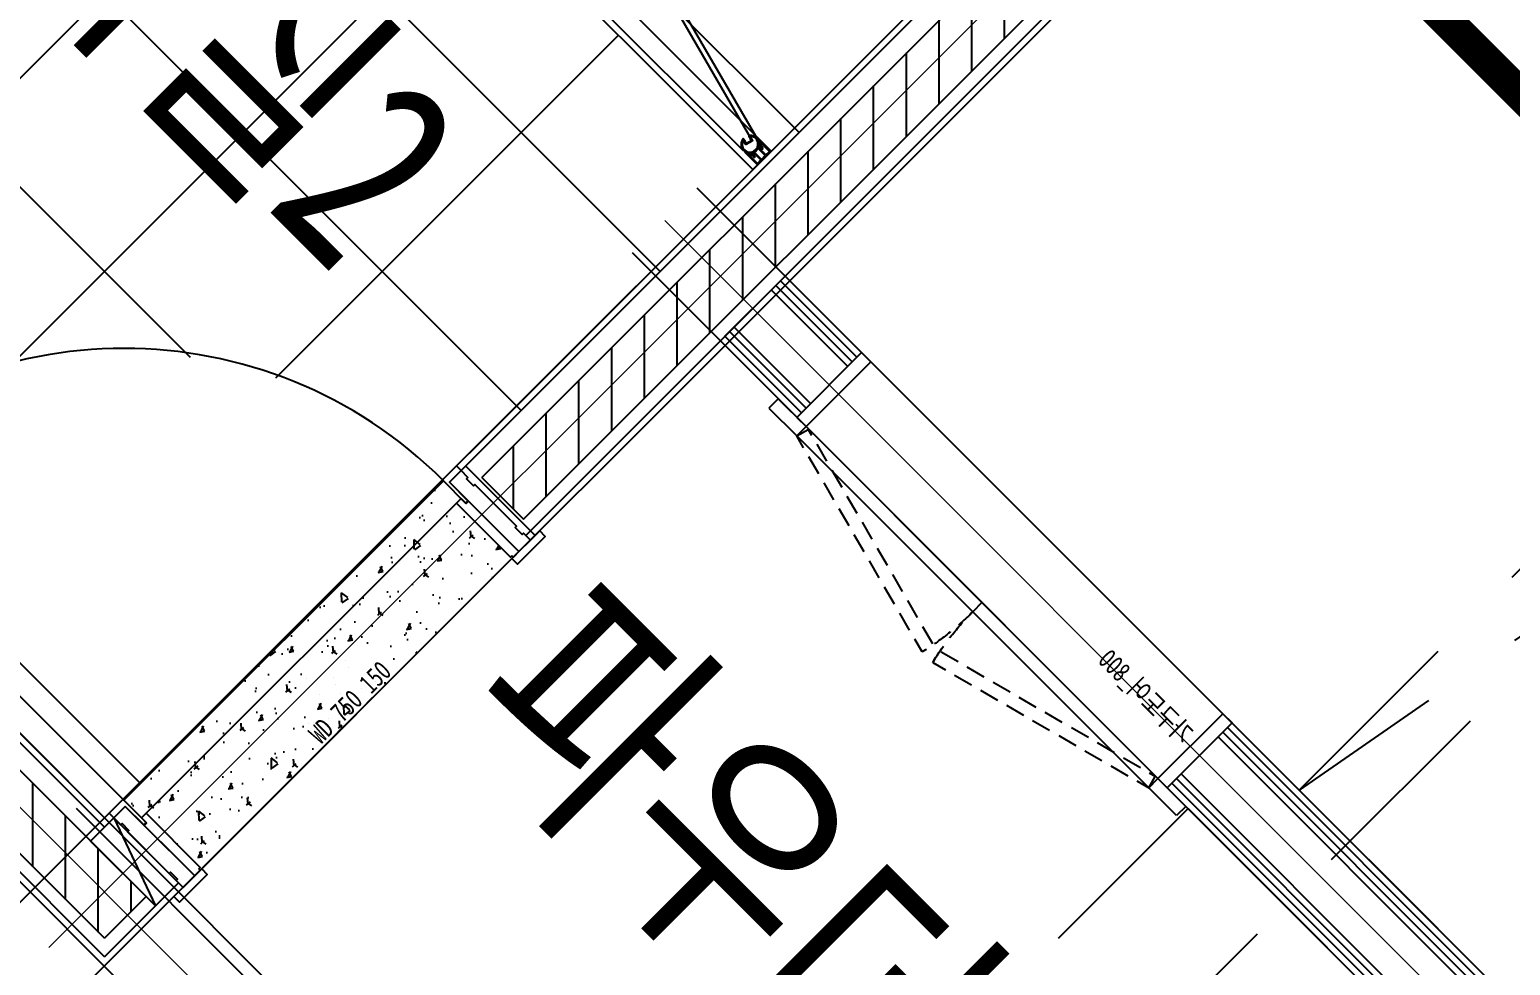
# Model space of a CAD drawing. Header units: millimetres. Extents: x 11101 to 63139, y 2659 to 57930.
# Drawn here: x 37270 to 39531, y 30693 to 32122 of the extents above; entities that cross this region are included whole.
import ezdxf
from ezdxf.enums import TextEntityAlignment as Align

# ---------------------------------------------------------------- set-up
doc = ezdxf.new("R2010")
doc.units = ezdxf.units.MM
doc.header["$LTSCALE"] = 100
doc.linetypes.add('U-59B_1(111-114D)$0$CEN', pattern=[62, 60, -1, 0, -1])
doc.linetypes.add('U-59B_1(111-114D)$0$HID', pattern=[2.3, 1.5, -0.8])
doc.layers.get('Defpoints').update_dxf_attribs({"color": 127})
for name, color, linetype in [('TEXT_실명', 3, 'Continuous'), ('U-59B_1(111-114D)$0$DOOR', 4, 'Continuous'), ('U-59B_1(111-114D)$0$DOOR_1', 1, 'Continuous'), ('U-59B_1(111-114D)$0$DOOR_2', 5, 'Continuous'), ('U-59B_1(111-114D)$0$FIN4', 6, 'Continuous'), ('U-59B_1(111-114D)$0$FUR', 4, 'Continuous'), ('U-59B_1(111-114D)$0$FUR-1', 9, 'U-59B_1(111-114D)$0$HID'), ('U-59B_1(111-114D)$0$FUR-R', 6, 'Continuous'), ('U-59B_1(111-114D)$0$HAT-1', 9, 'Continuous'), ('U-59B_1(111-114D)$0$INSHAT', 150, 'U-59B_1(111-114D)$0$HID'), ('U-59B_1(111-114D)$0$MC중심선', 8, 'U-59B_1(111-114D)$0$HID'), ('U-59B_1(111-114D)$0$TILE', 8, 'Continuous'), ('U-59B_1(111-114D)$0$WALL-2', 3, 'Continuous'), ('U-59B_1(111-114D)$0$WALL-3', 7, 'Continuous')]:
    doc.layers.add(name, color=color, linetype=linetype)
doc.layers.add('U-59B_1(111-114D)$0$CEN아파트', color=1, linetype='U-59B_1(111-114D)$0$CEN', lineweight=5)
doc.layers.add('U-59B_1(111-114D)$0$MC', color=144, linetype='Continuous', plot=False)
doc.layers.add('U-59B_1(111-114D)$0$창호공차', color=39, linetype='Continuous', plot=False)
doc.styles.add('U-59B_1(111-114D)$0$돋움체', font='', dxfattribs={"width": 0.8})
doc.styles.add('돋움체', font='', dxfattribs={"width": 0.8})
doc.styles.get('U-59B_1(111-114D)$0$돋움체').set_extended_font_data('DotumChe')
doc.styles.get('돋움체').set_extended_font_data('DotumChe')

# ---------------------------------------------------------------- blocks, each defined once
blk = doc.blocks.new('U-59B_1(111-114D)$0$WD_손잡이')
at = {"layer": 'U-59B_1(111-114D)$0$DOOR', "color": 8, "ltscale": 2}
for p, q in [((22.05, 46.6), (183.05, 46.6)), ((17.55, 17.35), (17.55, 42.1)), ((40.95, 17.35), (40.95, 30.4)), ((45.45, 34.9), (183.05, 34.9)), ((187.55, 39.4), (187.55, 42.1))]:
    blk.add_line(p, q, dxfattribs=at)
for points in [[(0, 5.85), (0, 0), (58.5, 0), (58.5, 5.85), (0, 5.85)], [(45.5, 5.85), (45.5, 17.35), (13, 17.35), (13, 5.85)]]:
    blk.add_lwpolyline(points, dxfattribs=at)
for centre, start, end in [((22.05, 42.1), 90, 180), ((183.05, 42.1), 0, 90), ((45.45, 30.4), 90, 180), ((183.05, 39.4), 270, 0)]:
    blk.add_arc(centre, 4.5, start, end, dxfattribs=at)
blk = doc.blocks.new('U-59B_1(111-114D)$0$WD_750_150')
at = {"layer": 'U-59B_1(111-114D)$0$DOOR_2', "ltscale": 2}
h = blk.add_hatch(dxfattribs=at)
h.set_pattern_fill('AR-CONC', color=256, scale=0.5, style=0)
h.set_pattern_definition([(50, (-783504.944, 224657.94), (91.0923345, -7.969543), [9.525, -104.775]), (355, (-783504.94, 224657.94), (-17.621413, 95.528321), [7.62, -83.82]), (100.451, (-783497.35, 224657.28), (73.471251, 87.558344), [8.095, -89.045]), (46.1842, (-783504.94, 224683.34), (135.53952, -21.021164), [14.2875, -157.1625]), (96.6356, (-783493.65, 224681.59), (118.702117, 123.712778), [12.1425, -133.5675]), (351.184, (-783504.94, 224683.34), (118.702303, 123.71256), [11.43, -125.73]), (21, (-783492.244, 224676.99), (75.80744, -51.132759), [9.525, -104.775]), (326, (-783492.24, 224676.99), (30.901014, 92.093983), [7.62, -83.82]), (71.4514, (-783485.93, 224672.73), (106.708245, 40.961429), [8.095, -89.045]), (37.5, (-783504.944, 224657.94), (1.5443016, 42.2775194), [0, -82.804, 0, -85.09, 0, -84.1375]), (7.5, (-783504.944, 224657.94), (33.4098313, 50.0902874), [0, -48.514, 0, -80.899, 0, -32.0675]), (327.5, (-783533.265, 224657.94), (67.7952976, -2.864372), [0, -31.75, 0, -99.06, 0, -131.445]), (317.5, (-783545.965, 224657.94), (74.0645907, 12.7132455), [0, -41.275, 0, -65.786, 0, -93.345])])
h.paths.add_polyline_path([(710, 120), (40, 120), (40, 3), (37, 3), (37, 0), (40, 0), (710, 0), (713, 0), (713, 3), (710, 3)])
h.paths.add_polyline_path([(720, 158), (30, 158), (30, 120), (47.67, 120), (720, 120)])
at = {"layer": 'U-59B_1(111-114D)$0$DOOR', "ltscale": 2}
for points in [[(30, 158), (66, 158), (66, 848), (30, 848)], [(37, 3), (40, 3), (40, 120), (30, 120), (30, 109), (25, 109), (25, 0), (37, 0)], [(713, 3), (710, 3), (710, 120), (720, 120), (720, 109), (725, 109), (725, 0), (713, 0)], [(-20, 0), (40, 0), (40, -12), (-20, -12)], [(770, 0), (710, 0), (710, -12), (770, -12)]]:
    blk.add_lwpolyline(points, close=True, dxfattribs=at)
for points in [[(28, 160), (0, 160), (0, 150), (25, 150), (25, 110), (30, 110), (30, 158, 0.4142136)], [(722, 160), (750, 160), (750, 150), (725, 150), (725, 110), (720, 110), (720, 158, -0.4142136)]]:
    blk.add_lwpolyline(points, format="xyb", close=True, dxfattribs=at)
for points in [[(0, 150), (-50, 150), (-50, 10), (0, 10), (0, 150), (-50, 10)], [(25, 150), (25, 0), (0, 0), (0, 15), (3, 15), (3, 30), (0, 30), (0, 120), (3, 120), (3, 135), (0, 135), (0, 150), (25, 150), (25, 150)], [(725, 150), (725, 0), (750, 0), (750, 15), (747, 15), (747, 30), (750, 30), (750, 120), (747, 120), (747, 135), (750, 135), (750, 150), (725, 150), (725, 150)]]:
    blk.add_lwpolyline(points, dxfattribs=at)
at = {"layer": 'U-59B_1(111-114D)$0$DOOR_1'}
blk.add_arc((30, 158), 690, 0, 90, dxfattribs=at)
at = {"layer": 'U-59B_1(111-114D)$0$DOOR_2', "ltscale": 2}
for p, q in [((30, 158), (720, 158)), ((720, 120), (30, 120)), ((40, 0), (710, 0))]:
    blk.add_line(p, q, dxfattribs=at)
at = {"layer": 'U-59B_1(111-114D)$0$창호공차', "ltscale": 2}
blk.add_line((760, 150), (760, 0), dxfattribs=at)
at = {"layer": 'U-59B_1(111-114D)$0$DOOR', "ltscale": 2, "xscale": -1, "rotation": 90}
blk.add_blockref('U-59B_1(111-114D)$0$WD_손잡이', (30, 807.25), dxfattribs=at)
at = {"layer": 'U-59B_1(111-114D)$0$DOOR', "ltscale": 2, "rotation": 270}
blk.add_blockref('U-59B_1(111-114D)$0$WD_손잡이', (66, 807.25), dxfattribs=at)
at = {"layer": 'U-59B_1(111-114D)$0$창호공차', "ltscale": 2, "style": 'U-59B_1(111-114D)$0$돋움체', "width": 0.8}
blk.add_text('WD_750_150', height=30, dxfattribs=at).set_placement((379.93, 19.98), align=Align.MIDDLE_CENTER)
blk = doc.blocks.new('U-59B_1(111-114D)$0$59A_부부욕실')
at = {"layer": 'Defpoints', "ltscale": 2}
blk.add_lwpolyline([(-327.7, 707.1), (-327.7, -192.9), (-827.7, -192.9), (-827.7, -1592.9), (822.3, -1592.9), (822.3, 707.1), (-327.7, 707.1)], dxfattribs=at)
at = {"layer": 'U-59B_1(111-114D)$0$FUR-R', "ltscale": 2}
for p, q in [((789.6, -153.6, 0), (206.7, 1.8)), ((787.5, -161.4, 0), (204.6, -5.9)), ((792, -182.9), (-294.7, -182.9))]:
    blk.add_line(p, q, dxfattribs=at)
at = {"layer": 'U-59B_1(111-114D)$0$FUR-R', "color": 8, "ltscale": 2}
for p, q in [((795.2, -154.9), (795.2, -154.7)), ((795.7, -154.2), (822.3, -154.2)), ((800.2, -155), (799.3, -155.9)), ((820.7, -155.5), (803.7, -155.5)), ((803.7, -155.5), (803.7, -156.1)), ((820.7, -163), (820.7, -155.5)), ((822.3, -155.5), (822, -155.5)), ((822, -155.5), (822, -181.3)), ((822.3, -154.2), (822.3, -155.5)), ((789.6, -163.6, 0), (787.5, -171.4, 0)), ((799.3, -180.9), (800.2, -181.8)), ((803.7, -181.3), (803.7, -180.7)), ((804.4, -161), (805.3, -160.1)), ((805.3, -176.7), (804.4, -175.8)), ((820.7, -164.3), (804.8, -164.3)), ((804.8, -172.5), (820.7, -172.5)), ((811, -163), (820.7, -163)), ((811, -173.8), (820.7, -173.8)), ((820.7, -172.5), (820.7, -164.3)), ((820.7, -173.8), (820.7, -181.3)), ((795.2, -182.1), (795.2, -181.9)), ((822.3, -182.6), (795.7, -182.6)), ((820.7, -181.3), (803.7, -181.3)), ((822, -181.3), (822.3, -181.3)), ((822.3, -181.3), (822.3, -182.6))]:
    blk.add_line(p, q, dxfattribs=at)
at = {"layer": 'U-59B_1(111-114D)$0$FUR-R', "ltscale": 2}
blk.add_lwpolyline([(822.3, -192.9), (-327.7, -192.9), (-327.7, -152.9), (822.3, -152.9)], close=True, dxfattribs=at)
at = {"layer": 'U-59B_1(111-114D)$0$FUR-R', "color": 8, "ltscale": 2}
for points in [[(781.2, -160.2), (781.1, -160.3, 0.33057), (781.4, -160.8), (782.7, -161.7), (782.8, -161.3), (784.7, -161.8), (786.5, -162.7), (786.7, -162.1), (789.3, -162.8, -0.414214), (789.7, -163.4), (787.5, -171.5, -0.414214), (786.9, -171.9), (784.3, -171.2), (784.4, -170.6), (782.4, -170.4), (780.5, -169.9), (780.6, -169.6), (779, -169.6, 0.33057), (778.5, -170), (778.5, -170.1, 5.09902)], [(783.6, -159.5, 0.589344), (783.7, -160), (790.1, -161.7, -0.414214), (790.8, -162.8), (788.1, -172.7, -0.414214), (787, -173.3), (780.6, -171.6, 0.589344), (780.2, -172, 3.481578)]]:
    blk.add_lwpolyline(points, format="xyb", close=True, dxfattribs=at)
for centre, radius, start, end in [((795.7, -154.7), 0.5, 90, 180), ((795.7, -154.9), 0.5, 180, 254.2082), ((791.9, -168.4), 13.5, 54.4972, 74.2082), ((791.9, -168.4), 14.5, 54.4972, 59.3755), ((800, -157), 0.5, 234.4972, 54.4972), ((791.9, -168.4), 15.7, 31.7785, 58.2215), ((791.9, -168.4), 17, 33.8919, 46.126), ((791.9, -168.4), 13.5, 285.7918, 305.5028), ((791.9, -168.4), 14.5, 300.6245, 305.5028), ((800, -179.8), 0.5, 305.5028, 125.5028), ((791.9, -168.4), 15.7, 301.7785, 328.2215), ((803.3, -160.3), 0.5, 35.5028, 215.5028), ((803.3, -176.5), 0.5, 144.4972, 324.4972), ((791.9, -168.4), 13.5, 17.6802, 35.5028), ((791.9, -168.4), 13.5, 324.4972, 342.3198), ((791.9, -168.4), 14.5, 30.6245, 35.5028), ((791.9, -168.4), 14.5, 324.4972, 329.3755), ((791.9, -168.4), 17, 313.874, 326.1081), ((806.5, -158.6), 0.5, 213.8919, 310.0094), ((806.5, -178.2), 0.5, 49.9906, 146.1081), ((808.7, -161.3), 3, 46.0571, 130.0094), ((808.7, -175.5), 3, 229.9906, 313.9429), ((808.7, -161.3), 1.7, 46.0571, 313.9429), ((808.7, -175.5), 1.7, 46.0571, 313.9429), ((810.3, -159.6), 0.65, 226.0571, 46.0571), ((810.3, -163), 0.65, 359.3015, 133.9429), ((810.3, -173.8), 0.65, 226.0571, 0.6985), ((810.3, -177.2), 0.65, 313.9429, 133.9429), ((795.7, -181.9), 0.5, 105.7918, 180), ((795.7, -182.1), 0.5, 180, 270)]:
    blk.add_arc(centre, radius, start, end, dxfattribs=at)
blk = doc.blocks.new('U-59B_1(111-114D)$0$가구도어_800')
at = {"layer": 'U-59B_1(111-114D)$0$DOOR', "color": 8}
blk.add_line((380, -40), (-380, -40), dxfattribs=at)
at = {"layer": 'U-59B_1(111-114D)$0$DOOR', "color": 8, "linetype": 'U-59B_1(111-114D)$0$HID', "ltscale": 0.2, "flags": 128}
for points in [[(-380, 120), (-374.7, 100.7), (-6, 198.5), (-11.3, 217.8)], [(380, 120), (374.7, 100.7), (6, 198.5), (11.3, 217.8)]]:
    blk.add_lwpolyline(points, close=True, dxfattribs=at)
at = {"layer": 'U-59B_1(111-114D)$0$DOOR'}
for points in [[(-440, 120), (-380, 120), (-380, 100), (-440, 100)], [(-380, 120), (-380, 100), (0, 100), (0, 120)], [(380, 120), (380, 100), (0, 100), (0, 120)], [(440, 120), (380, 120), (380, 100), (440, 100)], [(-400, 100), (-380, 100), (-380, -40), (-400, -40)], [(400, 100), (380, 100), (380, -40), (400, -40)]]:
    blk.add_lwpolyline(points, close=True, dxfattribs=at)
at = {"layer": 'U-59B_1(111-114D)$0$DOOR', "color": 8, "linetype": 'U-59B_1(111-114D)$0$HID', "ltscale": 0.2}
for centre, start, end in [((-430, 120), 0, 13.1482), ((430, 120), 166.8518, 180)]:
    blk.add_arc(centre, 430, start, end, dxfattribs=at)
at = {"layer": 'Defpoints', "ltscale": 2, "style": 'U-59B_1(111-114D)$0$돋움체', "width": 0.8}
blk.add_text('가구도어_800', height=30, rotation=180, dxfattribs=at).set_placement((278.7, 24.4), align=Align.MIDDLE_CENTER)
blk = doc.blocks.new('U-59B_1(111-114D)', base_point=(226392.1, 34351.6))
at = {"layer": 'U-59B_1(111-114D)$0$HAT-1', "ltscale": 2}
h = blk.add_hatch(dxfattribs=at)
h.set_pattern_fill('_USER,N', color=256, scale=50, angle=45, style=0, pattern_type=0)
h.set_pattern_definition([(45, (37087.89, 1249.87), (-35.355339, 35.355339), [])])
h.paths.add_polyline_path([(228082.1, 33179.3), (228172.1, 33179.3), (228172.1, 34744.3), (229402.1, 34744.3), (229402.1, 33844.3), (229902.1, 33844.3), (229902.1, 32364.3), (229992.1, 32364.3), (229992.1, 34834.3), (229902.1, 34834.3), (229902.1, 33934.3), (229492.1, 33934.3), (229492.1, 34834.3), (228082.1, 34834.3)])
h = blk.add_hatch(dxfattribs=at)
h.set_pattern_fill('_USER,N', color=256, scale=50, angle=45, style=0, pattern_type=0)
h.set_pattern_definition([(45, (12273.1, -127416.16), (-35.355339, 35.355339), [])])
h.paths.add_polyline_path([(228082.1, 32274.3), (229812.1, 32274.3), (229812.1, 32364.3), (228082.1, 32364.3)])
at = {"layer": 'U-59B_1(111-114D)$0$CEN아파트', "ltscale": 2}
for p, q in [((228132.1, 32204.3), (228132.1, 36774.3)), ((225902.1, 33654.3), (228252.1, 33654.3)), ((225902.1, 32324.3), (230062.1, 32324.3))]:
    blk.add_line(p, q, dxfattribs=at)
at = {"layer": 'U-59B_1(111-114D)$0$FIN4', "ltscale": 2}
for p, q in [((228062.1, 33164.3), (228062.1, 34854.3)), ((228202.1, 33139.3), (228202.1, 34714.3)), ((228202.1, 32394.3), (229872.1, 32394.3)), ((228062.1, 32254.3), (228062.1, 32364.3)), ((228062.1, 32254.3), (229812.1, 32254.3))]:
    blk.add_line(p, q, dxfattribs=at)
at = {"layer": 'U-59B_1(111-114D)$0$FUR-1', "ltscale": 2}
for points in [[(226502.1, 36224.3), (226502.1, 33724.3), (226952.1, 33724.3), (226952.1, 36224.3), (226502.1, 36224.3), (226952.1, 33724.3)], [(226502.1, 33584.3), (226502.1, 32384.3), (227052.1, 32384.3), (227052.1, 33584.3), (226502.1, 33584.3), (227052.1, 32384.3)]]:
    blk.add_lwpolyline(points, dxfattribs=at)
at = {"layer": 'U-59B_1(111-114D)$0$INSHAT', "ltscale": 2}
blk.add_line((226842.1, 29544.3), (226842.1, 35924.3), dxfattribs=at)
at = {"layer": 'U-59B_1(111-114D)$0$MC', "ltscale": 2}
for p, q in [((228052.1, 32204.3), (228052.1, 36774.3)), ((228212.1, 32204.3), (228212.1, 36774.3)), ((227416.6, 34714.3), (228252.1, 34714.3)), ((225902.1, 34704.3), (229542.1, 34704.3)), ((225902.1, 33724.3), (228252.1, 33724.3)), ((225902.1, 33584.3), (228252.1, 33584.3)), ((225902.1, 32404.3), (230062.1, 32404.3)), ((225902.1, 32384.3), (228252.1, 32384.3)), ((225902.1, 32244.3), (230062.1, 32244.3))]:
    blk.add_line(p, q, dxfattribs=at)
at = {"layer": 'U-59B_1(111-114D)$0$MC중심선', "ltscale": 2, "const_width": 50}
blk.add_lwpolyline([(228062.1, 34714.3), (226392.1, 34714.3)], dxfattribs=at)
at = {"layer": 'U-59B_1(111-114D)$0$TILE', "ltscale": 2}
for p, q in [((229372.1, 33894.3), (228202.1, 33894.3)), ((228502.1, 33064.7), (228502.1, 33804.3)), ((228802.1, 32781.5), (228802.1, 33804.3)), ((229102.1, 32938.5), (229102.1, 33804.3)), ((229302.1, 33594.3), (228202.1, 33594.3)), ((229302.1, 33294.3), (228202.1, 33294.3)), ((229225, 32994.3), (228616.8, 32994.3))]:
    blk.add_line(p, q, dxfattribs=at)
at = {"layer": 'U-59B_1(111-114D)$0$WALL-2', "ltscale": 2}
for p, q in [((228082.1, 33179.3), (228082.1, 34834.3)), ((228172.1, 33179.3), (228172.1, 34744.3)), ((228172.1, 33179.3), (228082.1, 33179.3)), ((228082.1, 32364.3), (229812.1, 32364.3)), ((228082.1, 32274.3), (228082.1, 32364.3)), ((228082.1, 32274.3), (229812.1, 32274.3))]:
    blk.add_line(p, q, dxfattribs=at)
at = {"layer": 'U-59B_1(111-114D)$0$WALL-3', "ltscale": 2}
for p, q in [((226492.1, 33714.3), (227097.1, 33714.3)), ((227097.1, 33594.3), (227097.1, 33714.3)), ((227897.1, 33714.3), (228062.1, 33714.3)), ((227897.1, 33594.3), (227897.1, 33714.3)), ((228062.1, 33594.3), (228062.1, 33714.3)), ((226492.1, 33704.3), (227097.1, 33704.3)), ((226492.1, 33694.3), (227097.1, 33694.3)), ((227897.1, 33704.3), (228062.1, 33704.3)), ((227897.1, 33694.3), (228062.1, 33694.3)), ((226492.1, 33614.3), (227097.1, 33614.3)), ((226492.1, 33604.3), (227097.1, 33604.3)), ((227897.1, 33614.3), (228062.1, 33614.3)), ((227897.1, 33604.3), (228062.1, 33604.3)), ((226492.1, 33594.3), (227097.1, 33594.3)), ((227897.1, 33594.3), (228062.1, 33594.3))]:
    blk.add_line(p, q, dxfattribs=at)
at = {"layer": 'U-59B_1(111-114D)$0$DOOR', "ltscale": 2, "xscale": -1, "rotation": 270}
blk.add_blockref('U-59B_1(111-114D)$0$WD_750_150', (228052.1, 32414.3), dxfattribs=at)
at = {"layer": 'U-59B_1(111-114D)$0$FUR', "ltscale": 2, "rotation": 179.9999999998248}
blk.add_blockref('U-59B_1(111-114D)$0$가구도어_800', (227497.1, 33684.3), dxfattribs=at)
at = {"layer": 'U-59B_1(111-114D)$0$FUR-R', "ltscale": 2, "xscale": -1}
blk.add_blockref('U-59B_1(111-114D)$0$59A_부부욕실', (229034.4, 33997.2), dxfattribs=at)

msp = doc.modelspace()

# ---------------------------------------------------------------- block references
at = {"ltscale": 2, "xscale": -1, "rotation": 315}
msp.add_blockref('U-59B_1(111-114D)', (40048, 31008.4), dxfattribs=at)

# ---------------------------------------------------------------- texts
at = {"layer": 'TEXT_실명', "style": '돋움체', "width": 0.8}
for s, p in [('욕실2', (37575.4, 32117.1)), ('파우더룸', (38448.9, 30761.9))]:
    msp.add_text(s, height=300, rotation=315, dxfattribs=at).set_placement(p, align=Align.MIDDLE_CENTER)

doc.saveas('drawing.dxf')
